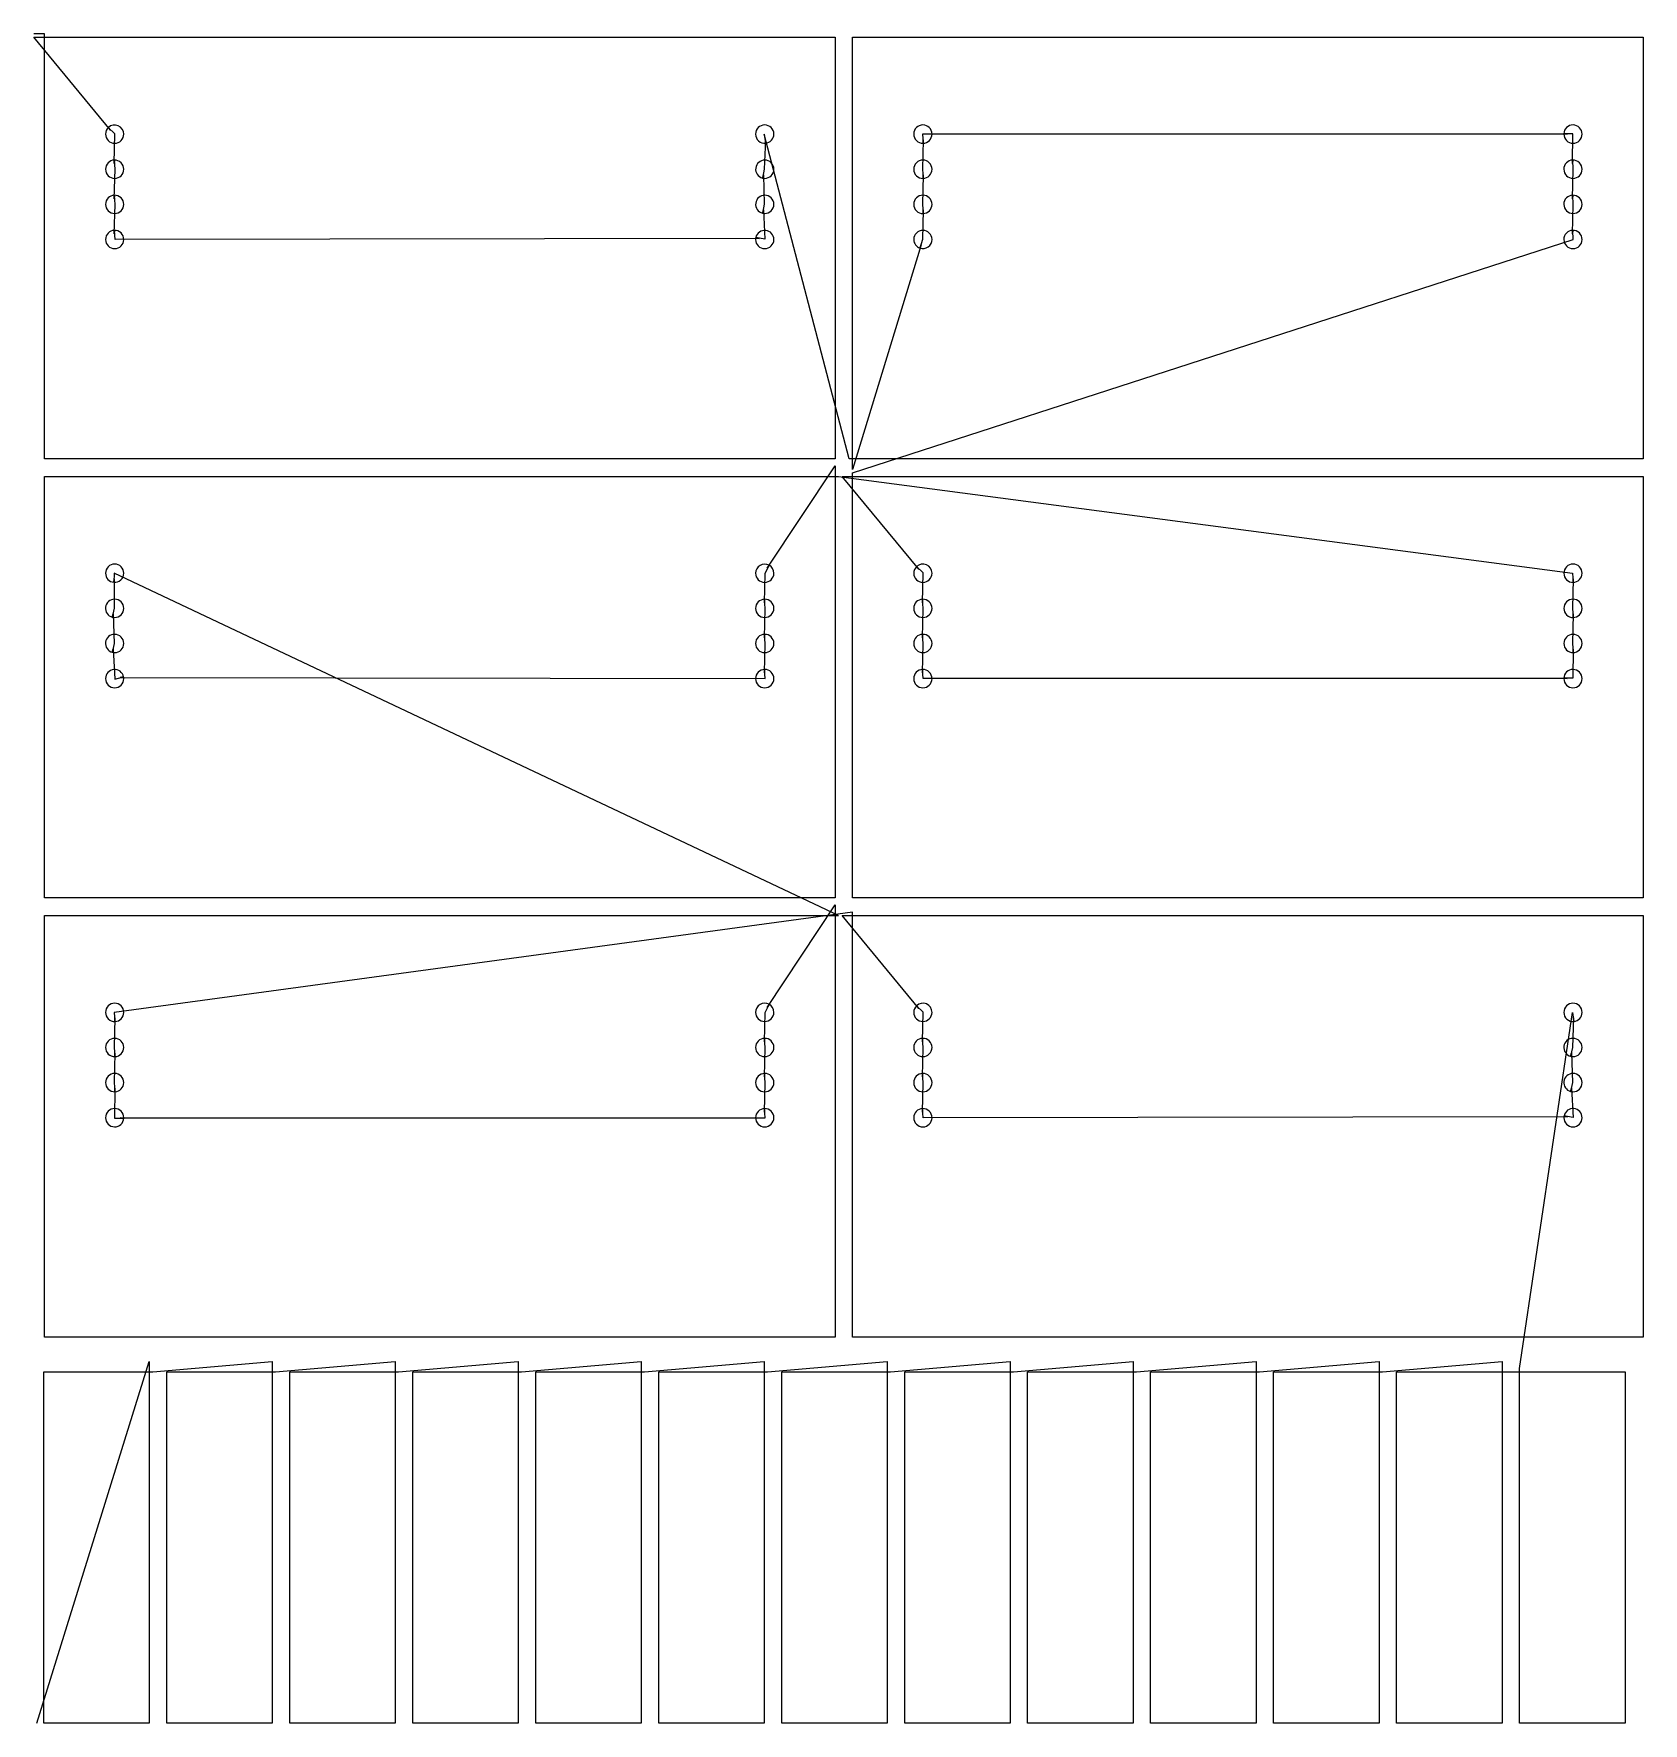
# Model space of a CAD drawing. Header units: inches. Extents: x -0.1 to 22.8, y 0 to 24.
import ezdxf

# ---------------------------------------------------------------- set-up
doc = ezdxf.new("R2010")
doc.units = ezdxf.units.IN
doc.layers.get('0').update_dxf_attribs({"linetype": 'CONTINUOUS'})
doc.layers.add('3', color=7, linetype='CONTINUOUS')
doc.layers.add('9', color=7, linetype='CONTINUOUS')

msp = doc.modelspace()

# ---------------------------------------------------------------- linework, layer by layer
at = {"color": 0, "linetype": 'CONTINUOUS'}
for p, q in [((0.009, 24.042), (-0.141, 24.042)), ((0.952, 22.67), (-0.141, 23.992)), ((1.004, 22.194), (1.013, 22.618)), ((11.459, 17.992), (10.253, 22.613)), ((21.678, 22.614), (12.503, 22.614)), ((21.754, 22.194), (21.759, 22.62)), ((10.269, 22.534), (10.253, 22.115)), ((12.513, 22.534), (12.503, 22.114)), ((1.004, 21.694), (1.014, 22.114)), ((10.24, 22.036), (10.253, 21.615)), ((12.513, 22.034), (12.503, 21.614)), ((21.754, 21.694), (21.764, 22.114)), ((1.004, 21.194), (1.014, 21.614)), ((10.24, 21.536), (10.26, 21.119)), ((12.513, 21.534), (12.503, 21.115)), ((21.754, 21.194), (21.764, 21.614)), ((10.18, 21.129), (1.014, 21.114)), ((11.509, 17.792), (21.764, 21.114)), ((12.485, 21.037), (11.509, 17.842)), ((10.294, 16.435), (11.259, 17.892)), ((11.309, 17.742), (21.753, 16.364)), ((12.452, 16.42), (11.359, 17.742)), ((11.309, 11.492), (1.003, 16.364)), ((10.254, 15.944), (10.264, 16.361)), ((12.504, 15.944), (12.513, 16.368)), ((1.003, 16.284), (1.003, 15.865)), ((21.763, 16.284), (21.753, 15.864)), ((0.99, 15.786), (1.003, 15.365)), ((10.254, 15.444), (10.264, 15.864)), ((12.504, 15.444), (12.514, 15.864)), ((21.763, 15.784), (21.753, 15.364)), ((0.99, 15.286), (1.01, 14.858)), ((10.254, 14.944), (10.264, 15.364)), ((12.504, 14.944), (12.514, 15.364)), ((21.763, 15.284), (21.759, 14.87)), ((1.087, 14.882), (10.264, 14.864)), ((21.678, 14.864), (12.514, 14.864)), ((10.294, 10.185), (11.259, 11.642)), ((11.509, 11.542), (1.003, 10.114)), ((12.452, 10.17), (11.359, 11.492)), ((10.254, 9.694), (10.264, 10.111)), ((12.504, 9.694), (12.513, 10.118)), ((21, 5.046), (21.753, 10.113)), ((1.013, 10.034), (1.003, 9.614)), ((21.769, 10.034), (21.753, 9.615)), ((1.013, 9.534), (1.003, 9.114)), ((10.254, 9.194), (10.264, 9.614)), ((12.504, 9.194), (12.514, 9.614)), ((21.74, 9.536), (21.753, 9.115)), ((1.013, 9.034), (1.008, 8.608)), ((10.254, 8.694), (10.264, 9.114)), ((12.504, 8.694), (12.514, 9.114)), ((21.74, 9.036), (21.76, 8.619)), ((1.089, 8.613), (10.264, 8.614)), ((21.68, 8.629), (12.514, 8.614)), ((-0.1, -0.004), (1.5, 5.146)), ((1.55, 4.996), (3.25, 5.146)), ((3.3, 4.996), (5, 5.146)), ((5.05, 4.996), (6.75, 5.146)), ((6.8, 4.996), (8.5, 5.146)), ((8.55, 4.996), (10.25, 5.146)), ((10.3, 4.996), (12, 5.146)), ((12.05, 4.996), (13.75, 5.146)), ((13.8, 4.996), (15.5, 5.146)), ((15.55, 4.996), (17.25, 5.146)), ((17.3, 4.996), (19, 5.146)), ((19.05, 4.996), (20.75, 5.146)), ((20.8, 4.996), (20.85, 4.996))]:
    msp.add_line(p, q, dxfattribs=at)
at = {"layer": '3', "color": 3, "linetype": 'CONTINUOUS'}
for p, q in [((0.009, 23.992), (11.259, 23.992)), ((0.009, 17.992), (0.009, 23.992)), ((11.259, 23.992), (11.259, 17.992)), ((11.509, 17.992), (11.509, 23.992)), ((11.509, 23.992), (22.759, 23.992)), ((22.759, 23.992), (22.759, 17.992)), ((11.259, 17.992), (0.009, 17.992)), ((22.759, 17.992), (11.509, 17.992)), ((0.009, 11.742), (0.009, 17.742)), ((0.009, 17.742), (11.259, 17.742)), ((11.259, 17.742), (11.259, 11.742)), ((11.509, 17.742), (22.759, 17.742)), ((11.509, 11.742), (11.509, 17.742)), ((22.759, 17.742), (22.759, 11.742)), ((11.259, 11.742), (0.009, 11.742)), ((22.759, 11.742), (11.509, 11.742)), ((0.009, 5.492), (0.009, 11.492)), ((0.009, 11.492), (11.259, 11.492)), ((11.259, 11.492), (11.259, 5.492)), ((11.509, 11.492), (22.759, 11.492)), ((11.509, 5.492), (11.509, 11.492)), ((22.759, 11.492), (22.759, 5.492)), ((11.259, 5.492), (0.009, 5.492)), ((22.759, 5.492), (11.509, 5.492)), ((0, -0.004), (0, 4.996)), ((0, 4.996), (1.5, 4.996)), ((1.5, 4.996), (1.5, -0.004)), ((1.75, -0.004), (1.75, 4.996)), ((1.75, 4.996), (3.25, 4.996)), ((3.25, 4.996), (3.25, -0.004)), ((3.5, -0.004), (3.5, 4.996)), ((3.5, 4.996), (5, 4.996)), ((5, 4.996), (5, -0.004)), ((5.25, -0.004), (5.25, 4.996)), ((5.25, 4.996), (6.75, 4.996)), ((6.75, 4.996), (6.75, -0.004)), ((7, -0.004), (7, 4.996)), ((7, 4.996), (8.5, 4.996)), ((8.5, 4.996), (8.5, -0.004)), ((8.75, -0.004), (8.75, 4.996)), ((8.75, 4.996), (10.25, 4.996)), ((10.25, 4.996), (10.25, -0.004)), ((10.5, -0.004), (10.5, 4.996)), ((10.5, 4.996), (12, 4.996)), ((12, 4.996), (12, -0.004)), ((12.25, -0.004), (12.25, 4.996)), ((12.25, 4.996), (13.75, 4.996)), ((13.75, 4.996), (13.75, -0.004)), ((14, -0.004), (14, 4.996)), ((14, 4.996), (15.5, 4.996)), ((15.5, 4.996), (15.5, -0.004)), ((15.75, -0.004), (15.75, 4.996)), ((15.75, 4.996), (17.25, 4.996)), ((17.25, 4.996), (17.25, -0.004)), ((17.5, -0.004), (17.5, 4.996)), ((17.5, 4.996), (19, 4.996)), ((19, 4.996), (19, -0.004)), ((19.25, -0.004), (19.25, 4.996)), ((19.25, 4.996), (20.75, 4.996)), ((20.75, 4.996), (20.75, -0.004)), ((21, 4.996), (22.5, 4.996)), ((21, -0.004), (21, 4.996)), ((22.5, 4.996), (22.5, -0.004)), ((1.5, -0.004), (0, -0.004)), ((3.25, -0.004), (1.75, -0.004)), ((5, -0.004), (3.5, -0.004)), ((6.75, -0.004), (5.25, -0.004)), ((8.5, -0.004), (7, -0.004)), ((10.25, -0.004), (8.75, -0.004)), ((12, -0.004), (10.5, -0.004)), ((13.75, -0.004), (12.25, -0.004)), ((15.5, -0.004), (14, -0.004)), ((17.25, -0.004), (15.75, -0.004)), ((19, -0.004), (17.5, -0.004)), ((20.75, -0.004), (19.25, -0.004)), ((22.5, -0.004), (21, -0.004))]:
    msp.add_line(p, q, dxfattribs=at)
for centre, start, end in [((1.009, 22.614), 133.5937, 180), ((1.009, 22.614), 180, 360), ((1.009, 22.614), 360, 133.5938), ((10.259, 22.614), 360, 180), ((10.259, 22.614), 180, 275.625), ((10.259, 22.614), 275.625, 0), ((12.509, 22.614), 360, 180), ((12.509, 22.614), 180, 271.4063), ((12.509, 22.614), 271.4062, 0), ((21.759, 22.614), 360, 178.125), ((21.759, 22.614), 178.125, 180), ((21.759, 22.614), 180, 360), ((1.009, 22.114), 91.4062, 180), ((1.009, 22.114), 360, 91.4063), ((10.259, 22.114), 90, 255), ((10.259, 22.114), 270, 90), ((12.509, 22.114), 360, 180), ((21.759, 22.114), 91.4062, 180), ((21.759, 22.114), 360, 91.4063), ((1.009, 22.114), 180, 360), ((10.259, 22.114), 255, 270), ((12.509, 22.114), 180, 271.4063), ((12.509, 22.114), 271.4062, 0), ((21.759, 22.114), 180, 360), ((1.009, 21.614), 91.4062, 180), ((1.009, 21.614), 360, 91.4063), ((10.259, 21.614), 90, 255), ((10.259, 21.614), 270, 90), ((12.509, 21.614), 360, 180), ((21.759, 21.614), 91.4062, 180), ((21.759, 21.614), 360, 91.4063), ((1.009, 21.614), 180, 360), ((10.259, 21.614), 255, 270), ((12.509, 21.614), 180, 271.4063), ((12.509, 21.614), 271.4062, 0), ((21.759, 21.614), 180, 360), ((1.009, 21.114), 91.4062, 180), ((1.009, 21.114), 360, 91.4063), ((10.259, 21.114), 360, 167.8125), ((12.509, 21.114), 360, 180), ((21.759, 21.114), 91.4062, 180), ((21.759, 21.114), 360, 91.4063), ((1.009, 21.114), 180, 360), ((10.259, 21.114), 167.8125, 180), ((10.259, 21.114), 180, 360), ((12.509, 21.114), 180, 251.7188), ((12.509, 21.114), 251.7187, 0), ((21.759, 21.114), 180, 360), ((1.009, 16.364), 360, 180), ((1.009, 16.364), 180, 264.375), ((1.009, 16.364), 264.375, 0), ((10.259, 16.364), 61.875, 180), ((10.259, 16.364), 180, 360), ((10.259, 16.364), 360, 61.875), ((12.509, 16.364), 133.5937, 180), ((12.509, 16.364), 180, 360), ((12.509, 16.364), 360, 133.5938), ((21.759, 16.364), 360, 180), ((21.759, 16.364), 180, 271.4063), ((21.759, 16.364), 271.4062, 0), ((1.009, 15.864), 90, 255), ((1.009, 15.864), 270, 90), ((10.259, 15.864), 91.4062, 180), ((10.259, 15.864), 360, 91.4063), ((12.509, 15.864), 91.4062, 180), ((12.509, 15.864), 360, 91.4063), ((21.759, 15.864), 360, 180), ((1.009, 15.864), 255, 270), ((10.259, 15.864), 180, 360), ((12.509, 15.864), 180, 360), ((21.759, 15.864), 180, 271.4063), ((21.759, 15.864), 271.4062, 0), ((1.009, 15.364), 90, 255), ((1.009, 15.364), 270, 90), ((10.259, 15.364), 91.4062, 180), ((10.259, 15.364), 360, 91.4063), ((12.509, 15.364), 91.4062, 180), ((12.509, 15.364), 360, 91.4063), ((21.759, 15.364), 360, 180), ((1.009, 15.364), 255, 270), ((10.259, 15.364), 180, 360), ((12.509, 15.364), 180, 360), ((21.759, 15.364), 180, 271.4063), ((21.759, 15.364), 271.4062, 0), ((1.009, 14.864), 11.25, 180), ((10.259, 14.864), 91.4062, 180), ((10.259, 14.864), 360, 91.4063), ((12.509, 14.864), 91.4062, 180), ((12.509, 14.864), 360, 91.4063), ((21.759, 14.864), 360, 178.125), ((1.009, 14.864), 180, 360), ((1.009, 14.864), 360, 11.25), ((10.259, 14.864), 180, 360), ((12.509, 14.864), 180, 360), ((21.759, 14.864), 178.125, 180), ((21.759, 14.864), 180, 360), ((1.009, 10.114), 360, 180), ((1.009, 10.114), 180, 271.4063), ((1.009, 10.114), 271.4062, 0), ((10.259, 10.114), 61.875, 180), ((10.259, 10.114), 180, 360), ((10.259, 10.114), 360, 61.875), ((12.509, 10.114), 133.5937, 180), ((12.509, 10.114), 180, 360), ((12.509, 10.114), 360, 133.5938), ((21.759, 10.114), 360, 180), ((21.759, 10.114), 180, 275.625), ((21.759, 10.114), 275.625, 0), ((1.009, 9.614), 360, 180), ((10.259, 9.614), 91.4062, 180), ((10.259, 9.614), 360, 91.4063), ((12.509, 9.614), 91.4062, 180), ((12.509, 9.614), 360, 91.4063), ((21.759, 9.614), 90, 255), ((21.759, 9.614), 270, 90), ((1.009, 9.614), 180, 271.4063), ((1.009, 9.614), 271.4062, 0), ((10.259, 9.614), 180, 360), ((12.509, 9.614), 180, 360), ((21.759, 9.614), 255, 270), ((1.009, 9.114), 360, 180), ((10.259, 9.114), 91.4062, 180), ((10.259, 9.114), 360, 91.4063), ((12.509, 9.114), 91.4062, 180), ((12.509, 9.114), 360, 91.4063), ((21.759, 9.114), 90, 255), ((21.759, 9.114), 270, 90), ((1.009, 9.114), 180, 271.4063), ((1.009, 9.114), 271.4062, 0), ((10.259, 9.114), 180, 360), ((12.509, 9.114), 180, 360), ((21.759, 9.114), 255, 270), ((1.009, 8.614), 360, 180), ((10.259, 8.614), 91.4062, 180), ((10.259, 8.614), 360, 91.4063), ((12.509, 8.614), 91.4062, 180), ((12.509, 8.614), 360, 91.4063), ((21.759, 8.614), 360, 167.8125), ((1.009, 8.614), 180, 358.125), ((1.009, 8.614), 358.125, 0), ((10.259, 8.614), 180, 360), ((12.509, 8.614), 180, 360), ((21.759, 8.614), 167.8125, 180), ((21.759, 8.614), 180, 360)]:
    msp.add_arc(centre, 0.13, start, end, dxfattribs=at)
at = {"layer": '9', "color": 9, "linetype": 'CONTINUOUS'}
for p, q in [((-0.141, 23.992), (0.009, 23.992)), ((0.009, 23.992), (0.009, 24.042)), ((1.013, 22.618), (0.919, 22.708)), ((0.919, 22.708), (0.952, 22.67)), ((10.253, 22.613), (10.271, 22.484)), ((12.503, 22.614), (12.512, 22.484)), ((21.759, 22.62), (21.629, 22.618)), ((21.629, 22.618), (21.678, 22.614)), ((10.271, 22.484), (10.269, 22.534)), ((12.512, 22.484), (12.513, 22.534)), ((1.005, 22.244), (1.004, 22.194)), ((1.014, 22.114), (1.005, 22.244)), ((21.755, 22.244), (21.754, 22.194)), ((21.764, 22.114), (21.755, 22.244)), ((10.253, 22.115), (10.225, 21.988)), ((10.225, 21.988), (10.24, 22.036)), ((12.503, 22.114), (12.512, 21.984)), ((12.512, 21.984), (12.513, 22.034)), ((1.005, 21.744), (1.004, 21.694)), ((1.014, 21.614), (1.005, 21.744)), ((21.755, 21.744), (21.754, 21.694)), ((21.764, 21.614), (21.755, 21.744)), ((10.253, 21.615), (10.225, 21.488)), ((10.225, 21.488), (10.24, 21.536)), ((12.503, 21.614), (12.512, 21.484)), ((12.512, 21.484), (12.513, 21.534)), ((1.005, 21.244), (1.004, 21.194)), ((1.014, 21.114), (1.005, 21.244)), ((21.755, 21.244), (21.754, 21.194)), ((21.764, 21.114), (21.755, 21.244)), ((10.26, 21.119), (10.131, 21.141)), ((10.131, 21.141), (10.18, 21.129)), ((12.503, 21.115), (12.468, 20.99)), ((12.468, 20.99), (12.485, 21.037)), ((11.259, 17.892), (11.259, 17.742)), ((11.509, 17.992), (11.459, 17.992)), ((11.509, 17.842), (11.509, 17.992)), ((11.259, 17.742), (11.309, 17.742)), ((11.359, 17.742), (11.509, 17.742)), ((11.509, 17.742), (11.509, 17.792)), ((1.003, 16.364), (0.996, 16.234)), ((10.264, 16.361), (10.32, 16.478)), ((10.32, 16.478), (10.294, 16.435)), ((12.513, 16.368), (12.419, 16.458)), ((12.419, 16.458), (12.452, 16.42)), ((21.753, 16.364), (21.762, 16.234)), ((0.996, 16.234), (1.003, 16.284)), ((21.762, 16.234), (21.763, 16.284)), ((10.255, 15.994), (10.254, 15.944)), ((10.264, 15.864), (10.255, 15.994)), ((12.505, 15.994), (12.504, 15.944)), ((12.514, 15.864), (12.505, 15.994)), ((1.003, 15.865), (0.975, 15.738)), ((0.975, 15.738), (0.99, 15.786)), ((21.753, 15.864), (21.762, 15.734)), ((21.762, 15.734), (21.763, 15.784)), ((10.255, 15.494), (10.254, 15.444)), ((10.264, 15.364), (10.255, 15.494)), ((12.505, 15.494), (12.504, 15.444)), ((12.514, 15.364), (12.505, 15.494)), ((1.003, 15.365), (0.975, 15.238)), ((0.975, 15.238), (0.99, 15.286)), ((21.753, 15.364), (21.762, 15.234)), ((21.762, 15.234), (21.763, 15.284)), ((10.255, 14.994), (10.254, 14.944)), ((10.264, 14.864), (10.255, 14.994)), ((12.505, 14.994), (12.504, 14.944)), ((12.514, 14.864), (12.505, 14.994)), ((1.01, 14.858), (1.136, 14.889)), ((1.136, 14.889), (1.087, 14.882)), ((21.759, 14.87), (21.629, 14.868)), ((21.629, 14.868), (21.678, 14.864)), ((11.259, 11.642), (11.259, 11.492)), ((11.259, 11.492), (11.309, 11.492)), ((11.359, 11.492), (11.509, 11.492)), ((11.509, 11.492), (11.509, 11.542)), ((1.003, 10.114), (1.012, 9.984)), ((10.264, 10.111), (10.32, 10.228)), ((10.32, 10.228), (10.294, 10.185)), ((12.513, 10.118), (12.419, 10.208)), ((12.419, 10.208), (12.452, 10.17)), ((21.753, 10.113), (21.771, 9.984)), ((1.012, 9.984), (1.013, 10.034)), ((21.771, 9.984), (21.769, 10.034)), ((10.255, 9.744), (10.254, 9.694)), ((10.264, 9.614), (10.255, 9.744)), ((12.505, 9.744), (12.504, 9.694)), ((12.514, 9.614), (12.505, 9.744)), ((1.003, 9.614), (1.012, 9.484)), ((1.012, 9.484), (1.013, 9.534)), ((21.753, 9.615), (21.725, 9.488)), ((21.725, 9.488), (21.74, 9.536)), ((10.255, 9.244), (10.254, 9.194)), ((10.264, 9.114), (10.255, 9.244)), ((12.505, 9.244), (12.504, 9.194)), ((12.514, 9.114), (12.505, 9.244)), ((1.003, 9.114), (1.012, 8.984)), ((1.012, 8.984), (1.013, 9.034)), ((21.753, 9.115), (21.725, 8.988)), ((21.725, 8.988), (21.74, 9.036)), ((10.255, 8.744), (10.254, 8.694)), ((10.264, 8.614), (10.255, 8.744)), ((12.505, 8.744), (12.504, 8.694)), ((12.514, 8.614), (12.505, 8.744)), ((1.008, 8.608), (1.138, 8.61)), ((1.138, 8.61), (1.089, 8.613)), ((21.76, 8.619), (21.631, 8.641)), ((21.631, 8.641), (21.68, 8.629)), ((1.5, 5.146), (1.5, 4.996)), ((3.25, 5.146), (3.25, 4.996)), ((5, 5.146), (5, 4.996)), ((6.75, 5.146), (6.75, 4.996)), ((8.5, 5.146), (8.5, 4.996)), ((10.25, 5.146), (10.25, 4.996)), ((12, 5.146), (12, 4.996)), ((13.75, 5.146), (13.75, 4.996)), ((15.5, 5.146), (15.5, 4.996)), ((17.25, 5.146), (17.25, 4.996)), ((19, 5.146), (19, 4.996)), ((20.75, 5.146), (20.75, 4.996)), ((1.5, 4.996), (1.55, 4.996)), ((3.25, 4.996), (3.3, 4.996)), ((5, 4.996), (5.05, 4.996)), ((6.75, 4.996), (6.8, 4.996)), ((8.5, 4.996), (8.55, 4.996)), ((10.25, 4.996), (10.3, 4.996)), ((12, 4.996), (12.05, 4.996)), ((13.75, 4.996), (13.8, 4.996)), ((15.5, 4.996), (15.55, 4.996)), ((17.25, 4.996), (17.3, 4.996)), ((19, 4.996), (19.05, 4.996)), ((20.75, 4.996), (20.8, 4.996)), ((20.85, 4.996), (21, 4.996)), ((21, 4.996), (21, 5.046))]:
    msp.add_line(p, q, dxfattribs=at)

doc.saveas('drawing.dxf')
